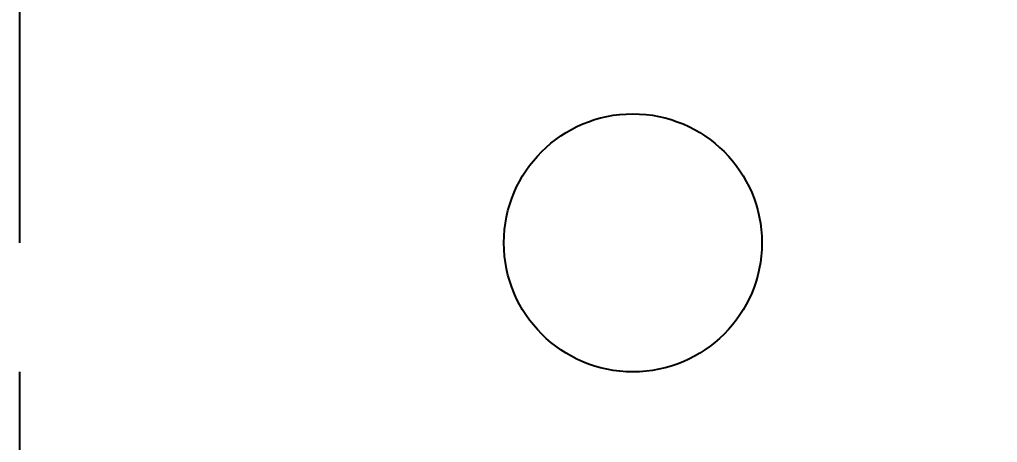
# Model space of a CAD drawing. Header units: inches. Extents: x -0.1 to 44.5, y -2.5 to 33.3.
# Drawn here: x 16.991 to 17.938, y 1.981 to 2.391 of the extents above; entities that cross this region are included whole.
import ezdxf

# ---------------------------------------------------------------- set-up
doc = ezdxf.new("R2010")
doc.units = ezdxf.units.IN
doc.header["$MEASUREMENT"] = 0
doc.linetypes.add('HIDDEN', pattern=[0.375, 0.25, -0.125])
for name, color, linetype in [('Annotations', 1, 'Continuous'), ('Hidden', 140, 'HIDDEN'), ('Material', 140, 'Continuous')]:
    doc.layers.add(name, color=color, linetype=linetype)
doc.styles.get("Standard").update_dxf_attribs({"font": 'arial.ttf'})
doc.dimstyles.get("Standard").update_dxf_attribs({"dimtxt": 0.125, "dimasz": 0.125, "dimexe": 0.18, "dimexo": 0.0625, "dimgap": 0.09, "dimtad": 0, "dimtih": 1, "dimtoh": 1, "dimdec": 6, "dimzin": 0, "dimdsep": 46, "dimlunit": 4, "dimtxsty": 'Standard', "dimcen": 0.09, "dimadec": 0, "dimazin": 0, "dimtfac": 1, "dimtdec": 6, "dimtofl": 0, "dimtmove": 0, "dimatfit": 3, "dimfxl": 1, "dimtolj": 1, "dimtzin": 0, "dimarcsym": 0})

# ---------------------------------------------------------------- blocks, each defined once
blk = doc.blocks.new('*D95')
at = {"layer": 'Annotations', "color": 0, "lineweight": -2, "transparency": 16777216}
for p, q in [((18.27883, 2.0946), (18.27883, 2.2196)), ((18.27883, 2.2196), (18.40383, 2.2196)), ((17.64864, 1.9696), (18.45883, 1.9696)), ((17.4306, 1.67432), (18.45883, 1.67432)), ((18.27883, 1.54932), (18.27883, 1.42432))]:
    blk.add_line(p, q, dxfattribs=at)
at = {"layer": 'Annotations', "color": 0, "transparency": 16777216}
for points in [[(18.25799, 2.0946), (18.29966, 2.0946), (18.27883, 1.9696)], [(18.25799, 1.54932), (18.29966, 1.54932), (18.27883, 1.67432)]]:
    blk.add_solid(points, dxfattribs=at)
at = {"layer": 'DEFPOINTS', "color": 0, "transparency": 16777216}
for p in [(17.58614, 1.9696), (18.27883, 1.9696), (17.3681, 1.67432)]:
    blk.add_point(p, dxfattribs=at)
at = {"layer": 'Annotations', "color": 0, "transparency": 16777216, "insert": (18.61452, 2.2196), "char_height": 0.125, "attachment_point": 5}
blk.add_mtext('\\A1;{\\H1x;\\S19/64;}"', dxfattribs=at)

msp = doc.modelspace()

# ---------------------------------------------------------------- linework, layer by layer
at = {"layer": 'Hidden'}
msp.add_line((16.9906137, 3.1743212), (16.9906137, 1.6743212), dxfattribs=at)
at = {"layer": 'Material'}
msp.add_circle((17.5851019, 2.1743212), 0.125, dxfattribs=at)

# ---------------------------------------------------------------- dimensions: what is measured, and where the dimension line sits
at = {"layer": 'Annotations'}
dim = msp.add_linear_dim(base=(18.2788265, 1.9695966), p1=(17.3681016, 1.6743212), p2=(17.5861437, 1.9695966), angle=90, dimstyle='Standard', dxfattribs=at)
dim.commit()
dim.dimension.update_dxf_attribs({"geometry": '*D95', "text_midpoint": (18.6145205, 2.2195966)})

doc.saveas('drawing.dxf')
